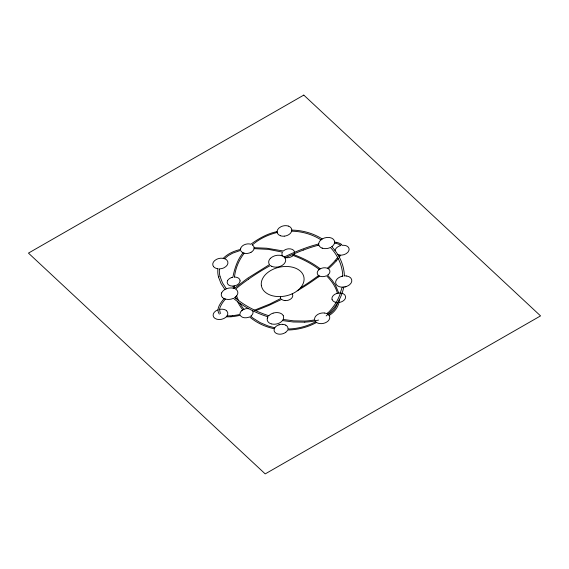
<?xml version="1.0" encoding="UTF-8"?>
<svg xmlns="http://www.w3.org/2000/svg" width="569" height="569" viewBox="0 0 569 569"><rect width="100%" height="100%" fill="white"/><g stroke="black" fill="none" stroke-linecap="round" stroke-linejoin="round"><path stroke-width="0.85" d="M318.711 244.023L318.718 243.788A8.165 5.534 -12 0 1 326.691 237.486L327.118 237.437A7.966 5.398 -12 0 1 334.565 242.7L334.451 243.226L335.646 243.39A8.933 6.06 -12 0 1 340.611 245.609M339.401 299.5C339.124 306.2 334.714 312.061 329.124 315.468M219.47 269.237L219.52 268.838A7.71 5.228 -12 0 0 223.845 267.85A7.61 5.164 -12 0 0 226.775 260.054A7.859 5.334 -12 0 0 220.943 258.226A7.838 5.313 -12 0 0 219.954 258.319A7.682 5.206 -12 0 0 216.689 259.293L216.256 259.507A7.589 5.142 -12 0 0 213.595 266.641M234.478 277.053C235.395 268.39 238.916 260.097 244.222 253.212M335.056 250.481L335.162 250.04A7.219 4.901 -12 0 1 338.498 246.455L338.811 246.299A7.255 4.922 -12 0 1 340.525 245.659M282.046 255.737L282.715 256.022A6.444 4.367 -12 0 1 282.48 252.124L268.433 249.371L254.08 248.646A6.984 4.737 -12 0 0 252.231 244.876M343.761 287.068C341.528 298.384 334.963 308.597 326.144 315.937M254.066 248.703L253.93 249.172A6.792 4.609 -12 0 1 247.643 253.39L246.91 253.454A7.006 4.751 -12 0 1 241.007 251.007L240.267 250.481L232.6 253.177L228.205 255.68L224.577 258.717M267.295 318.412L267.501 317.744M334.444 243.262L334.444 243.248A8.215 5.569 -12 0 1 332.445 246.128M240.765 248.219L240.666 248.539A6.935 4.701 -12 0 0 240.559 249.421M240.779 248.162L240.872 247.935A6.785 4.602 -12 0 1 247.302 243.937L247.579 243.916A6.899 4.68 -12 0 1 250.837 244.25C258.468 238.696 267.43 233.496 277.067 231.619M221.618 292.957L221.377 293.718A8.243 5.59 -12 0 0 222.422 297.402M340.995 244.201A9.196 6.238 -12 0 1 341.791 244.983L342.069 245.353A7.034 4.772 -12 0 1 347.695 246.612A7.02 4.765 -12 0 1 348.961 250.324A7.191 4.879 -12 0 1 339.259 255.033L338.669 255.965M340.497 255.289L339.295 257.096M337.652 257.43L335.162 260.531M243.091 252.814C237.365 259.571 234.378 269.336 232.885 277.21A6.551 4.445 -12 0 0 227.6 280.595M338.228 258.532L336.265 260.908M224.065 298.583C220.872 302.665 215.495 308.953 219.307 314.138M225.388 299.088L223.837 301.008A44.923 30.463 -12 0 0 221.64 304.202L220.736 305.887A21.778 14.766 -12 0 0 219.534 309.415M268.746 315.802L269.571 315.027A8.343 5.654 -12 0 1 273.056 313.17M327.616 313.007L326.905 313.675A7.802 5.292 -12 0 0 325.76 313.27L324.679 313.05M241.64 310.766L242.088 310.397M292.843 255.758L293.007 255.616A6.415 4.353 -12 0 0 294.301 253.767M328.178 274.685L328.441 274.45A6.401 4.339 -12 0 0 329.821 270.794A6.366 4.317 -12 0 0 328.711 269.066L328.363 268.796A94.995 64.425 -12 0 0 336.293 260.922M292.679 255.901L292.537 256.007A6.366 4.317 -12 0 1 285.723 257.593M251.135 315.873L250.644 316.236L253.198 318.256L260.204 322.63L268.027 325.959L274.806 327.794M328.029 274.806L327.573 275.147L332.168 280.311L335.361 284.977L338.761 293.049M332.125 246.398L331.734 246.683M318.199 276.982L319.465 276.029A6.437 4.367 -12 0 0 326.506 275.752C331.378 280.659 335.689 286.484 337.417 293.284M315.034 320.873A7.831 5.313 -12 0 0 318.647 323.363L319.316 323.512A7.674 5.206 -12 0 0 328.107 321.001A7.674 5.206 -12 0 0 328.427 314.671L329.572 313.839A23.784 16.131 -12 0 0 336.002 306.712L336.293 306.186A29.247 19.83 -12 0 0 337.517 302.85M250.972 252.316L250.488 252.558M281.669 299.365L268.476 305.589L255.716 310.681M303.554 249.976L299.735 251.448A170.43 115.578 -12 0 0 285.012 257.942M231.341 277.622L232.01 277.409M254.585 310.148L269.955 303.974L280.887 298.455A6.152 4.175 -12 0 1 280.638 297.907M278.974 324.828L279.393 324.7M341.379 276.449L342.673 276.114M318.163 245.317L318.889 245.132M232.579 315.646L230.865 315.788A23.599 16.003 -12 0 1 228.212 315.845L227.138 315.802M304.792 322.168L293.241 321.99L282.452 320.567M344.579 275.88L344.906 275.873A8.222 5.576 -12 0 1 346.052 275.922L346.706 276.001M254.13 247.707L266.811 248.226L283.383 251.007A6.373 4.324 -12 0 1 288.014 248.888L288.696 248.817A6.415 4.353 -12 0 1 294.536 252.309M285.531 300.617L285.147 300.603M291.783 230.104C302.473 230.267 313.178 233.226 322.225 238.973M291.634 231.178C301.954 231.37 312.274 234.272 321.008 239.826M340.298 293.007L342.154 287.139A8.243 5.59 -12 0 1 338.164 286.164L337.886 286.001A8.087 5.484 -12 0 1 336.151 280.41A8.087 5.484 -12 0 1 342.887 276.079M334.622 242.145L336.087 242.316M283.234 319.472L293.732 320.866L304.92 321.051A44.923 30.47 -12 0 0 314.65 319.878A7.646 5.185 -12 0 1 319.579 313.576L320.198 313.398A7.674 5.199 -12 0 1 324.536 313.028M274.322 328.747C265.268 326.883 256.612 322.872 249.549 316.869A6.7 4.545 -12 0 1 248.454 317.31L248.176 317.402A6.572 4.452 -12 0 1 240.246 315.276A44.24 30.001 -12 0 1 230.943 316.777M322.609 248.283L322.111 248.12M288.263 226.064L288.006 225.985A7.354 4.986 -12 0 0 284.849 225.694L284.436 225.729A7.347 4.986 -12 0 0 280.887 226.768A7.61 5.157 -12 0 0 280.496 235.744M288.341 226.085L288.604 226.178A7.518 5.1 -12 0 1 290.773 227.586A7.674 5.206 -12 0 1 290.531 233.141A7.489 5.078 -12 0 1 288.17 234.983L287.829 235.153A7.347 4.986 -12 0 1 284.308 236.142M337.915 254.67L338.221 254.777A7.027 4.765 -12 0 0 339.259 255.033M327.403 268.276L326.891 268.091A6.444 4.374 -12 0 0 318.989 269.685M328 314.316L328.434 314.664M284.18 256.989L284.799 257.65A8.649 5.861 -12 0 1 282.26 265.346L281.506 265.78A8.599 5.832 -12 0 1 271.776 266.328M213.681 266.754L213.866 266.953A7.859 5.327 -12 0 0 217.984 268.767M226.348 288.796L222.507 282.893L219.968 276.321M224.897 289.5L221.042 283.561L218.446 276.911M292.182 293.824L292.423 294.194A6.223 4.218 -12 0 1 289.777 299.607A6.223 4.218 -12 0 1 282.053 299.657M283.227 315.717L283.355 316.001A8.435 5.718 -12 0 1 281.086 321.919A8.329 5.647 -12 0 1 277.964 323.576L277.516 323.718A8.272 5.612 -12 0 1 271.811 323.981M238.418 300.425L236.583 295.901M236.263 298.746L235.566 296.933M234.698 288.163L234.428 285.923M233.382 288.206L233.134 286.1M330.369 247.479A8.115 5.498 -12 0 1 327.054 248.511L326.983 248.525A7.994 5.42 -12 0 1 318.86 245.168M252.344 244.933A45.292 30.712 -12 0 1 277.131 232.479M282.743 324.323A7.02 4.758 -12 0 0 276.399 326.144L276.185 326.307A7.091 4.808 -12 0 0 275.026 327.481A7.169 4.865 -12 0 0 274.343 331.336A7.12 4.829 -12 0 0 275.873 333.1L276.107 333.249A6.992 4.744 -12 0 0 278.959 334.138L279.628 334.181A6.984 4.737 -12 0 0 285.766 332.26M282.9 324.351A6.977 4.73 -12 0 1 285.773 325.169M285.944 332.125A7.12 4.829 -12 0 0 287.615 330.006A43.322 29.375 -12 0 0 309.116 325.902A45.221 30.669 -12 0 0 316.549 322.459M285.766 325.191A7.12 4.829 -12 0 1 287.722 327.282L287.8 327.467A7.184 4.872 -12 0 1 287.95 328.598L287.914 329.003L289.187 328.967A41.693 28.272 -12 0 0 308.291 325.098A43.621 29.581 -12 0 0 315.653 321.713M336.165 302.416A7.098 4.815 -12 0 1 335.383 302.239M338.989 302.466A6.92 4.694 -12 0 0 340.625 302.118L340.966 302.004A6.828 4.63 -12 0 0 344.778 299.372L345.07 298.91A6.814 4.623 -12 0 0 345.589 296.854L345.532 296.406A6.963 4.723 -12 0 0 336.827 293.448M335.44 302.246A6.92 4.694 -12 0 1 332.083 299.315M332.012 299.294A6.828 4.63 -12 0 1 336.72 293.476M340.411 293.021A69.56 47.17 -12 0 1 327.794 313.085M330.418 247.451A91.431 62.007 -12 0 1 342.78 276.086M240.097 280.894A6.551 4.438 -12 0 1 232.508 286.1A6.551 4.438 -12 0 1 227.508 280.773M240.068 280.901A6.551 4.445 -12 0 0 235.851 277.153L234.841 277.053A6.401 4.339 -12 0 0 234.492 277.053M284.201 236.149A7.354 4.986 -12 0 1 280.688 235.822M268.796 315.738A123.025 83.43 -12 0 1 234.805 297.502M283.213 315.567A8.343 5.654 -12 0 0 279.365 312.893L278.383 312.708A8.3 5.633 -12 0 0 276.947 312.587A8.265 5.605 -12 0 0 273.205 313.121M271.619 323.939A8.315 5.64 -12 0 1 268.426 322.232A8.386 5.683 -12 0 1 267.921 316.919M267.971 316.833A123.999 84.091 -12 0 1 233.418 298.291L232.707 298.604A8.322 5.64 -12 0 1 225.729 299.123M270.467 258.262A8.656 5.868 -12 0 0 269.194 264.094L269.521 264.585L247.522 278.319L234.321 288.49L233.589 288.255A8.393 5.69 -12 0 0 221.626 292.9M282.821 256.022A8.656 5.868 -12 0 1 284.265 256.975M270.616 258.191A8.599 5.832 -12 0 1 282.046 255.787M271.719 266.306A8.72 5.91 -12 0 1 270.837 265.808L270.417 265.503A206.568 140.088 -12 0 0 248.625 279.087M240.566 249.435A32.149 21.807 -12 0 0 232.629 252.031A25.427 17.241 -12 0 0 223.219 258.354M226.668 310.774A7.418 5.036 -12 0 0 219.57 309.422L220.111 312.601A8.478 5.747 -12 0 0 220.68 313.427M226.825 311.058A7.454 5.057 -12 0 1 223.795 318.548A7.454 5.057 -12 0 1 213.702 317.146A7.454 5.057 -12 0 1 217.963 309.828M331.755 246.676A92.775 62.917 -12 0 1 344.401 275.908M346.699 276.015A8.115 5.505 -12 0 1 349.693 284.664L349.082 285.09A8.194 5.555 -12 0 1 342.374 287.139M345.874 286.684A8.115 5.505 -12 0 1 344.906 286.925M248.646 279.109A159.27 108.01 -12 0 0 235.566 289.095A8.315 5.633 -12 0 1 236.619 289.92L236.974 290.325A8.243 5.59 -12 0 1 237.678 293.86L237.586 294.152A8.322 5.64 -12 0 1 234.869 297.459M225.601 299.152A8.336 5.654 -12 0 1 222.479 297.459M280.581 297.736A6.223 4.218 -12 0 1 280.503 296.613M319.458 276.036A6.387 4.332 -12 0 1 318.875 269.777M335.191 260.538A92.79 62.931 -12 0 1 327.374 268.262M247.6 308.675A6.572 4.452 -12 0 1 248.546 308.739M318.569 320.062A43.671 29.616 -12 0 1 304.799 322.104M252.472 310.653A6.608 4.481 -12 0 1 251.27 315.752M247.671 308.583A6.608 4.481 -12 0 0 245.004 308.931A6.636 4.502 -12 0 0 240.004 314.408A45.342 30.747 -12 0 1 232.579 315.667M284.194 257.003A168.246 114.099 -12 0 1 300.396 249.919L304.244 248.482A95.628 64.852 -12 0 1 318.704 243.987M220.004 276.314A42.938 29.119 -12 0 1 219.442 269.237M336.066 242.358A11.088 7.518 -12 0 1 341.051 244.165M303.583 250.011A98.515 66.808 -12 0 1 318.149 245.282M218.503 276.897A44.105 29.908 -12 0 1 217.941 268.774M293.142 255.488A125.152 84.873 -12 0 1 319.252 269.471M243.952 309.344A89.056 60.392 -12 0 1 239.905 303.305M293.832 254.677A127.015 86.132 -12 0 1 320.262 268.831M230.943 316.727A23.841 16.167 -12 0 1 226.348 316.769M242.814 309.913A91.46 62.021 -12 0 1 237.572 301.627M318.604 275.517A191.02 129.54 -12 0 1 300.468 287.822M318.22 276.996A199.619 135.372 -12 0 1 297.217 290.816M303.789 95.101L28.45 253.105L265.211 473.899L540.55 315.895L303.789 95.101M261.335 285.297A21.537 14.602 -12 0 0 272.615 295.816A21.928 14.872 -12 0 0 284.6 296.15A21.537 14.602 -12 0 0 301.598 286.399A21.928 14.872 -12 0 0 304.017 277.8A21.537 14.602 -12 0 0 292.722 267.266A21.928 14.872 -12 0 0 280.73 266.939A21.537 14.602 -12 0 0 270.794 270.474A21.537 14.602 -12 0 0 263.739 276.69A21.928 14.872 -12 0 0 261.32 285.289"/></g></svg>
